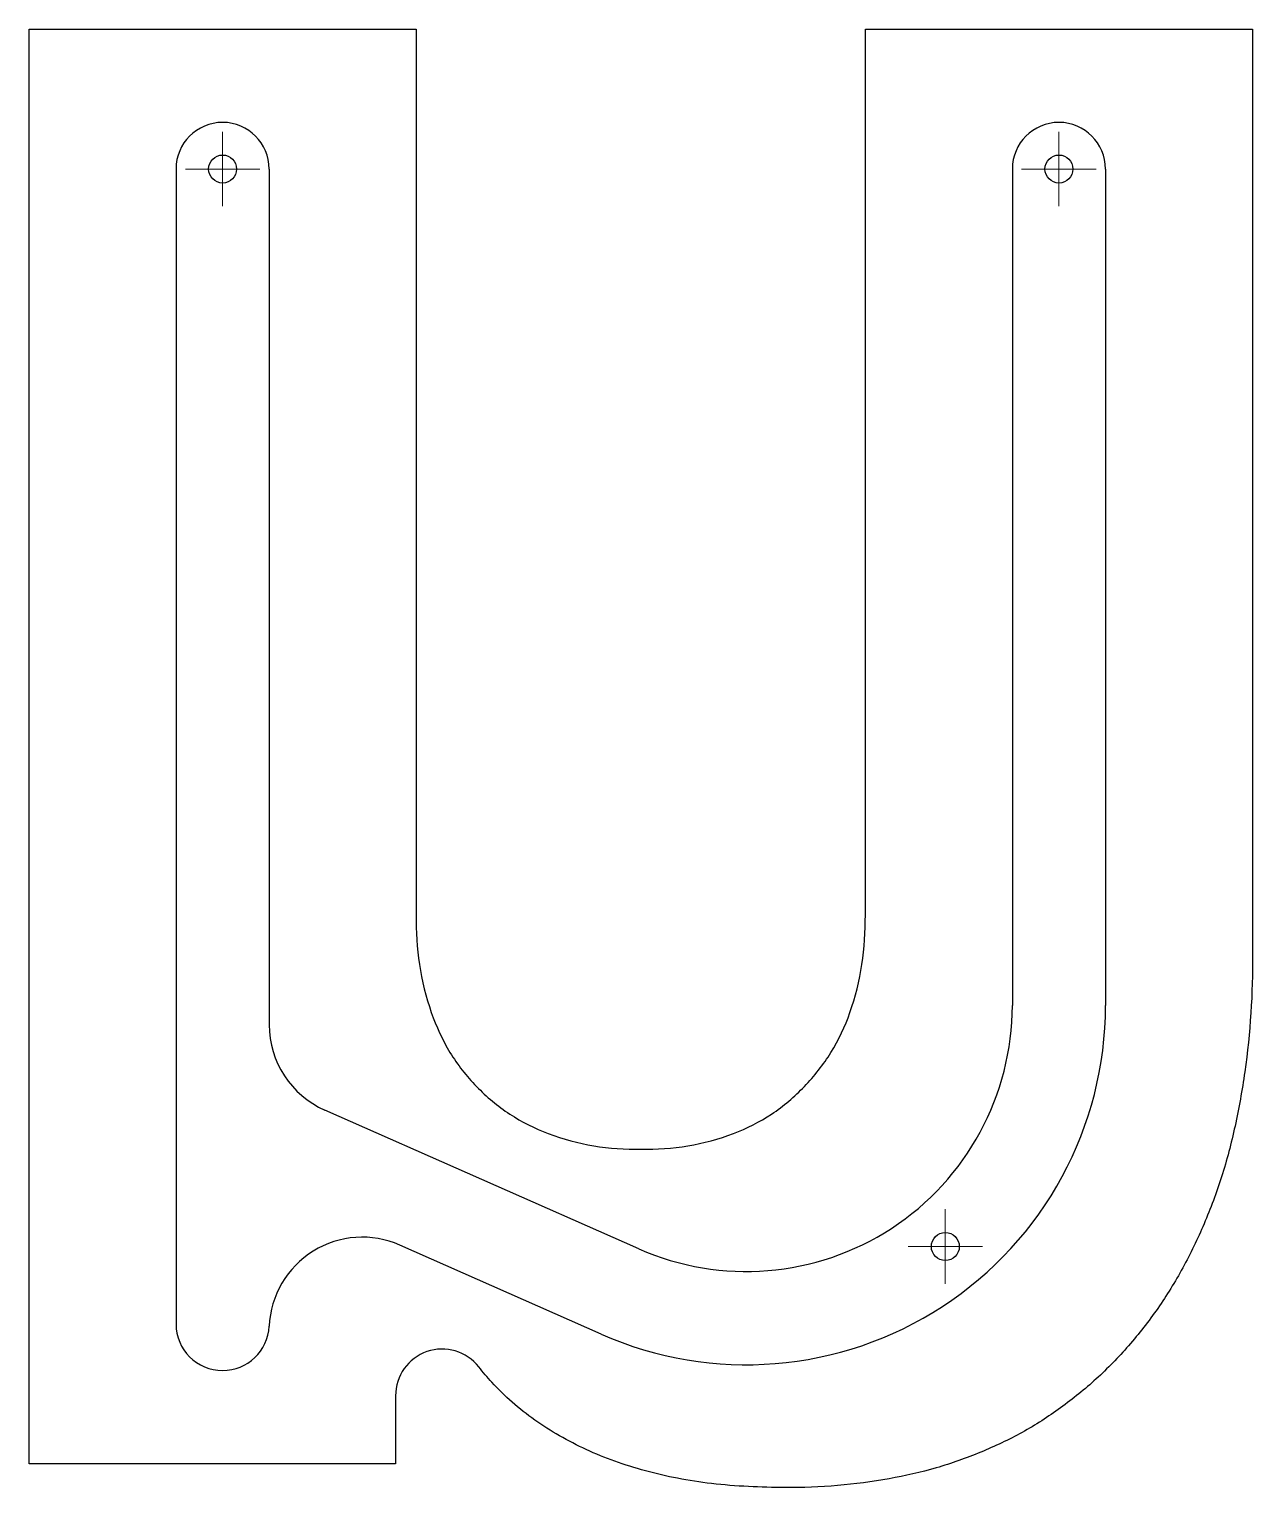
# Model space of a CAD drawing. Header units: millimetres. Extents: x 291 to 422, y 469 to 626.
import ezdxf

# ---------------------------------------------------------------- set-up
doc = ezdxf.new("R2010")
doc.units = ezdxf.units.MM

# ---------------------------------------------------------------- blocks, each defined once
blk = doc.blocks.new('SW_CENTERMARKSYMBOL_0')
at = {"color": 0, "linetype": 'Continuous', "lineweight": 18}
for p, q in [((0, 2.5), (0, 4)), ((0, 0), (0, 2.5)), ((-2.5, 0), (-4, 0)), ((0, 0), (-2.5, 0)), ((0, 0), (0, -2.5)), ((0, 0), (2.5, 0)), ((2.5, 0), (4, 0)), ((0, -2.5), (0, -4))]:
    blk.add_line(p, q, dxfattribs=at)
blk = doc.blocks.new('SW_CENTERMARKSYMBOL_1')
at = {"color": 0, "linetype": 'Continuous', "lineweight": 18}
for p, q in [((0, 2.5), (0, 4)), ((0, 0), (0, 2.5)), ((-2.5, 0), (-4, 0)), ((0, 0), (-2.5, 0)), ((0, 0), (0, -2.5)), ((0, 0), (2.5, 0)), ((2.5, 0), (4, 0)), ((0, -2.5), (0, -4))]:
    blk.add_line(p, q, dxfattribs=at)
blk = doc.blocks.new('SW_CENTERMARKSYMBOL_2')
at = {"color": 0, "linetype": 'Continuous', "lineweight": 18}
for p, q in [((0, 2.5), (0, 4)), ((0, 0), (0, 2.5)), ((-2.5, 0), (-4, 0)), ((0, 0), (-2.5, 0)), ((0, 0), (0, -2.5)), ((0, 0), (2.5, 0)), ((2.5, 0), (4, 0)), ((0, -2.5), (0, -4))]:
    blk.add_line(p, q, dxfattribs=at)

msp = doc.modelspace()

# ---------------------------------------------------------------- linework, layer by layer
at = {"color": 7, "linetype": 'Continuous', "lineweight": 25}
for p, q in [((290.65, 625.85), (332.15, 625.85)), ((290.65, 472), (290.65, 625.85)), ((332.15, 625.85), (332.15, 530.86)), ((380.35, 530.86), (380.35, 625.85)), ((380.35, 625.85), (421.89, 625.85)), ((421.89, 625.85), (421.89, 526.69)), ((306.4, 610.85), (306.4, 487)), ((316.4, 610.85), (316.4, 519.08)), ((396.12, 610.85), (396.12, 521.16)), ((406.12, 610.85), (406.12, 521.16)), ((356.06, 495.06), (322.36, 509.94)), ((352.02, 485.91), (330.42, 495.44)), ((329.95, 479.3), (329.95, 472)), ((329.95, 472), (290.65, 472))]:
    msp.add_line(p, q, dxfattribs=at)
for centre in [(311.4, 610.85), (401.12, 610.85), (388.93, 495.3)]:
    msp.add_circle(centre, 1.5, dxfattribs=at)
for centre, radius, start, end in [((311.4, 610.85), 5, 90, 180), ((311.4, 610.85), 5, 0, 90), ((401.12, 610.85), 5, 90, 180), ((401.12, 610.85), 5, 0, 90), ((367.58, 521.16), 38.54, 246.1773, 0), ((367.58, 521.16), 28.54, 246.1773, 0), ((326.4, 519.08), 10, 180, 246.1773), ((326.38, 486.3), 10, 66.1773, 177.3193), ((311.4, 487), 5, 180, 270), ((311.4, 487), 5, 270, 357.3193), ((334.95, 479.3), 5, 38.0873, 180)]:
    msp.add_arc(centre, radius, start, end, dxfattribs=at)
for points, knots in [([(332.15, 530.86), (332.11, 527.31), (332.84, 522.16), (335.61, 516.04), (338.53, 512.35), (342.1, 509.35), (347.94, 506.46), (352.89, 505.67), (356.27, 505.74)], [0, 0, 0, 0, 0.269921, 0.390125, 0.507597, 0.625399, 0.742832, 1, 1, 1, 1]), ([(356.27, 505.74), (359.64, 505.68), (364.59, 506.45), (370.4, 509.35), (373.93, 512.37), (376.84, 516.05), (379.68, 522.14), (380.37, 527.32), (380.35, 530.86)], [0, 0, 0, 0, 0.257491, 0.374162, 0.49133, 0.60895, 0.72974, 1, 1, 1, 1]), ([(421.89, 526.69), (421.92, 522.46), (421.52, 516.25), (420.1, 508.29), (418.69, 502.82), (416.77, 497.74), (414.51, 493), (411.79, 488.62), (408.68, 484.63), (405.19, 481.04), (401.35, 477.94), (397.22, 475.26), (392.72, 473.16), (387.95, 471.45), (380.96, 469.89), (375.51, 469.42), (371.77, 469.44)], [0, 0, 0, 0, 0.147315, 0.215793, 0.28119, 0.343703, 0.404619, 0.463699, 0.522652, 0.580507, 0.637351, 0.694217, 0.751395, 0.810056, 0.870158, 1, 1, 1, 1]), ([(371.77, 469.44), (369.13, 469.47), (365.24, 469.62), (360.24, 470.39), (356.77, 471.19), (353.5, 472.22), (350.41, 473.47), (347.54, 474.95), (344.87, 476.64), (342.43, 478.55), (340.45, 480.5), (339.33, 481.82), (338.88, 482.38)], [0.3126723, 0.3126723, 0.3126723, 0.3126723, 0.4619638, 0.531254, 0.5977028, 0.6624419, 0.7242128, 0.7851343, 0.8440087, 0.9024244, 0.9593672, 1, 1, 1, 1])]:
    msp.add_open_spline(points, degree=3, knots=knots, dxfattribs=at)

# ---------------------------------------------------------------- block references
at = {"color": 7, "linetype": 'Continuous', "lineweight": 18}
for name, p in [('SW_CENTERMARKSYMBOL_1', (311.4, 610.85)), ('SW_CENTERMARKSYMBOL_0', (401.12, 610.85)), ('SW_CENTERMARKSYMBOL_2', (388.93, 495.3))]:
    msp.add_blockref(name, p, dxfattribs=at)

doc.saveas('drawing.dxf')
